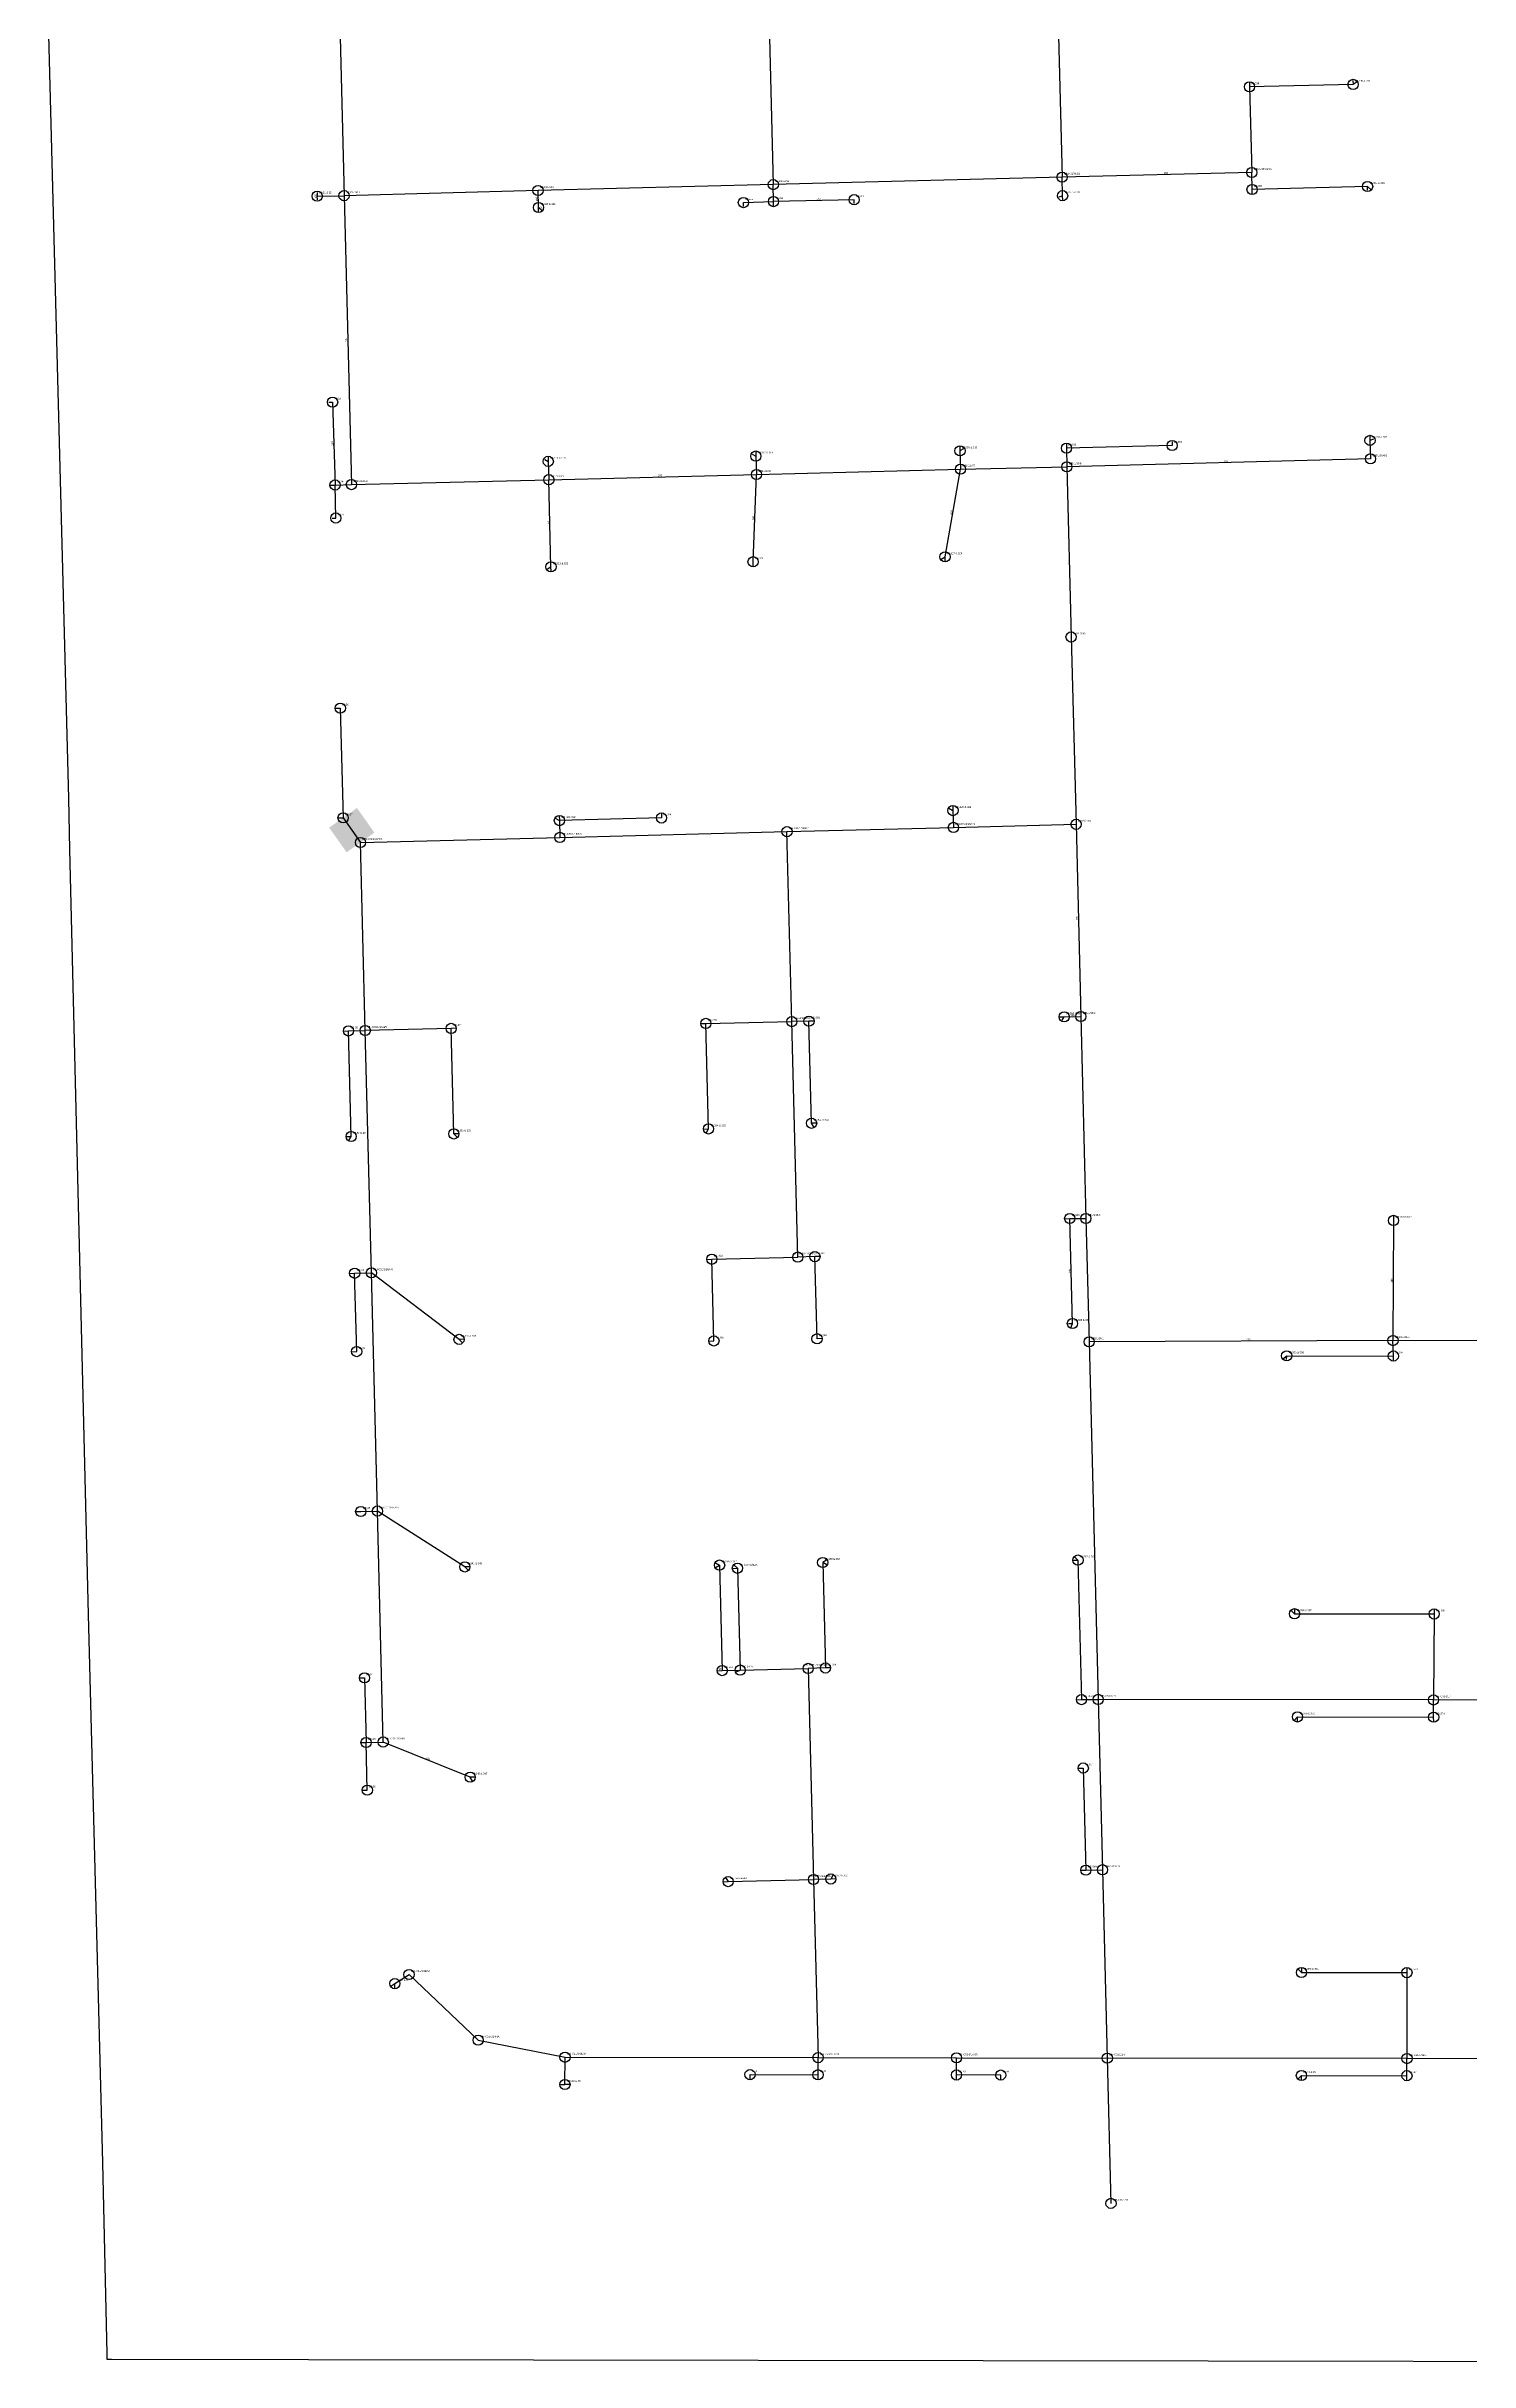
# Model space of a CAD drawing. Header units: inches. Extents: x 253462 to 255152, y 2692471 to 2694236.
# Drawn here: x 253832 to 254250, y 2692471 to 2693151 of the extents above; entities that cross this region are included whole.
import ezdxf
from ezdxf.enums import TextEntityAlignment as Align

# ---------------------------------------------------------------- set-up
doc = ezdxf.new("R2010")
doc.units = ezdxf.units.IN
doc.header["$MEASUREMENT"] = 0
doc.header["$PDMODE"] = 33
doc.header["$PDSIZE"] = 3
for name, color, linetype in [('GravityPipe', 105, 'Continuous'), ('HouseConnectionLine', 103, 'Continuous'), ('Manhole', 3, 'Continuous')]:
    doc.layers.add(name, color=color, linetype=linetype)
doc.layers.add('GravityPipeAnno', color=7, linetype='Continuous', true_color=0xf8de1e)
doc.layers.add('ManholeAnno', color=7, linetype='Continuous', true_color=0x06de36)
doc.layers.add('REPLACMENT DONE', color=7, linetype='Continuous', lineweight=30, true_color=0x48fefb)
doc.layers.add('SECTORS', color=7, linetype='Continuous', lineweight=30, true_color=0xf0f0f0)
doc.styles.add('Arial', font='arial.ttf')

msp = doc.modelspace()

# ---------------------------------------------------------------- linework, layer by layer
at = {"layer": 'GravityPipe'}
for p, q in [((254043.0963, 2693197.5563), (254045.3146, 2693110.7368)), ((253917.5574, 2693172.544), (253919.1909, 2693107.4831)), ((254128.8388, 2693166.099), (254130.148, 2693112.9291)), ((254215.654, 2693140.1743), (254185.2212, 2693139.4636)), ((254185.2212, 2693139.4636), (254185.8806, 2693114.305)), ((254185.8806, 2693114.305), (254130.148, 2693112.9291)), ((254185.983, 2693109.3135), (254185.8806, 2693114.305)), ((253911.2967, 2693108.4523), (253911.3246, 2693107.3526)), ((253911.3246, 2693107.3526), (253919.1909, 2693107.4831)), ((253911.3526, 2693106.2529), (253911.3246, 2693107.3526)), ((253976.1866, 2693108.9968), (253919.1909, 2693107.4831)), ((253919.1909, 2693107.4831), (253921.3577, 2693022.6277)), ((254045.3146, 2693110.7368), (253976.1866, 2693108.9968)), ((253976.3128, 2693103.9984), (253976.1866, 2693108.9968)), ((254130.148, 2693112.9291), (254045.3146, 2693110.7368)), ((254045.3844, 2693105.7493), (254045.3146, 2693110.7368)), ((254130.3161, 2693107.4829), (254130.148, 2693112.9291)), ((254219.9116, 2693110.1719), (254185.983, 2693109.3135)), ((253977.26, 2693103.0977), (253976.3129, 2693103.9985)), ((254036.5306, 2693105.4523), (254045.3844, 2693105.7493)), ((254069.076, 2693106.3088), (254045.3844, 2693105.7493)), ((253915.8305, 2693046.8257), (253916.5407, 2693022.5051)), ((254100.1626, 2693032.5424), (254100.3002, 2693027.1638)), ((254162.4922, 2693034.127), (254131.4582, 2693033.3412)), ((254131.4582, 2693033.3412), (254131.5431, 2693027.8311)), ((254220.6273, 2693035.6151), (254220.7663, 2693030.1766)), ((253979.2002, 2693029.4478), (253979.3835, 2693024.0682)), ((253979.3835, 2693024.0682), (254040.3657, 2693025.5799)), ((254039.3689, 2692999.9733), (254040.3657, 2693025.5799)), ((254040.1822, 2693031.0079), (254040.3657, 2693025.5799)), ((254040.3657, 2693025.5799), (254100.3002, 2693027.1638)), ((254095.7592, 2693001.4242), (254100.3002, 2693027.1638)), ((254100.3002, 2693027.1638), (254131.5431, 2693027.8311)), ((254220.7663, 2693030.1766), (254131.5431, 2693027.8311)), ((254131.5431, 2693027.8311), (254132.7956, 2692977.8647)), ((253916.5407, 2693022.5051), (253921.3577, 2693022.6277)), ((253916.7858, 2693012.8064), (253916.5407, 2693022.5051)), ((253921.3577, 2693022.6277), (253979.3835, 2693024.0682)), ((253979.9951, 2692998.4637), (253979.3835, 2693024.0682)), ((254132.7956, 2692977.8647), (254134.259, 2692922.84)), ((253916.6984, 2692956.9375), (253918.098, 2692956.973)), ((253918.098, 2692956.973), (253918.914, 2692924.754)), ((253917.5144, 2692924.7185), (253918.914, 2692924.754)), ((253918.914, 2692924.754), (253924.022, 2692917.51)), ((253981.2462, 2692924.612), (253982.476, 2692923.943)), ((253982.4405, 2692925.3426), (253982.476, 2692923.943)), ((254012.468, 2692924.703), (253982.476, 2692923.943)), ((253982.476, 2692923.943), (253982.605, 2692918.995)), ((254012.4325, 2692926.1026), (254012.468, 2692924.703)), ((254096.8712, 2692927.553), (254098.101, 2692926.884)), ((254098.0655, 2692928.2836), (254098.101, 2692926.884)), ((254098.101, 2692926.884), (254098.226, 2692921.928)), ((253924.022, 2692917.51), (253982.605, 2692918.995)), ((253925.423, 2692862.274), (253924.022, 2692917.51)), ((253982.605, 2692918.995), (254049.334, 2692920.686)), ((254049.334, 2692920.686), (254098.226, 2692921.928)), ((254050.748, 2692864.894), (254049.334, 2692920.686)), ((254098.226, 2692921.928), (254134.259, 2692922.84)), ((254134.259, 2692922.84), (254135.6607, 2692866.3829)), ((253919.1034, 2692862.1225), (253920.503, 2692862.158)), ((253920.503, 2692862.158), (253925.423, 2692862.274)), ((253921.297, 2692831.162), (253920.503, 2692862.158)), ((253950.665, 2692862.895), (253925.423, 2692862.274)), ((253927.227, 2692791.098), (253925.423, 2692862.274)), ((253952.0646, 2692862.9305), (253950.665, 2692862.895)), ((253951.451, 2692831.905), (253950.665, 2692862.895)), ((254024.1044, 2692864.3325), (254025.504, 2692864.368)), ((254025.504, 2692864.368), (254050.748, 2692864.894)), ((254026.289, 2692833.378), (254025.504, 2692864.368)), ((254055.796, 2692865.022), (254050.748, 2692864.894)), ((254052.502, 2692795.732), (254050.748, 2692864.894)), ((254057.1956, 2692865.0575), (254055.796, 2692865.022)), ((254056.556, 2692835.031), (254055.796, 2692865.022)), ((254130.8009, 2692866.3101), (254135.6607, 2692866.3829)), ((254135.6607, 2692866.3829), (254137.1399, 2692807.0748)), ((254057.9556, 2692835.0665), (254056.556, 2692835.031)), ((254057.2865, 2692833.8367), (254056.556, 2692835.031)), ((253919.8974, 2692831.1265), (253921.297, 2692831.162)), ((253920.628, 2692829.9322), (253921.297, 2692831.162)), ((253952.8506, 2692831.9405), (253951.451, 2692831.905)), ((253952.4657, 2692830.9404), (253951.451, 2692831.905)), ((254024.8894, 2692833.3425), (254026.289, 2692833.378)), ((254025.62, 2692832.1482), (254026.289, 2692833.378)), ((254132.4033, 2692807.0551), (254137.1399, 2692807.0748)), ((254133.1906, 2692776.2272), (254132.4033, 2692807.0551)), ((254137.1399, 2692807.0748), (254138.112, 2692770.828)), ((254227.5322, 2692806.4981), (254227.3847, 2692771.2117)), ((254025.8604, 2692795.0595), (254027.26, 2692795.095)), ((254027.26, 2692795.095), (254052.502, 2692795.732)), ((254027.868, 2692771.1), (254027.26, 2692795.095)), ((254057.536, 2692795.86), (254052.502, 2692795.732)), ((254058.9356, 2692795.8955), (254057.536, 2692795.86)), ((254058.161, 2692771.74), (254057.536, 2692795.86)), ((253920.9144, 2692790.9415), (253922.314, 2692790.977)), ((253922.314, 2692790.977), (253927.227, 2692791.098)), ((253922.905, 2692767.977), (253922.314, 2692790.977)), ((253929, 2692721.144), (253927.227, 2692791.098)), ((253952.98, 2692771.558), (253927.227, 2692791.098)), ((253921.5054, 2692767.9415), (253922.905, 2692767.977)), ((253954.3796, 2692771.5935), (253952.98, 2692771.558)), ((253953.9947, 2692770.5934), (253952.98, 2692771.558)), ((254026.4684, 2692771.0645), (254027.868, 2692771.1)), ((254059.5606, 2692771.7755), (254058.161, 2692771.74)), ((254227.3847, 2692771.2117), (254138.112, 2692770.828)), ((254138.112, 2692770.828), (254140.774, 2692665.812)), ((254196.1441, 2692766.7168), (254227.4874, 2692766.6707)), ((254263.4303, 2692771.1751), (254227.3847, 2692771.2117)), ((254227.4874, 2692766.6707), (254227.3847, 2692771.2117)), ((253922.7014, 2692720.9845), (253924.101, 2692721.02)), ((253924.101, 2692721.02), (253929, 2692721.144)), ((253930.72, 2692653.295), (253929, 2692721.144)), ((253954.674, 2692704.733), (253929, 2692721.144)), ((254028.3072, 2692705.934), (254029.537, 2692705.265)), ((254061.0213, 2692706.7615), (254059.827, 2692706.031)), ((254059.827, 2692706.031), (254060.613, 2692675.039)), ((254061.0568, 2692705.3619), (254059.827, 2692706.031)), ((254133.4304, 2692706.6995), (254134.83, 2692706.735)), ((254133.8153, 2692707.6995), (254134.83, 2692706.735)), ((254134.83, 2692706.735), (254135.875, 2692665.749)), ((253956.0736, 2692704.7685), (253954.674, 2692704.733)), ((253955.6887, 2692703.7684), (253954.674, 2692704.733)), ((254028.3427, 2692704.5345), (254029.537, 2692705.265)), ((254029.537, 2692705.265), (254030.324, 2692674.273)), ((254033.4764, 2692704.2989), (254034.776, 2692704.332)), ((254033.8337, 2692705.2276), (254034.776, 2692704.332)), ((254034.776, 2692704.332), (254035.606, 2692674.425)), ((254197.4797, 2692691.9606), (254198.468, 2692690.969)), ((254198.4703, 2692692.369), (254198.468, 2692690.969)), ((254239.4703, 2692692.302), (254239.468, 2692690.902)), ((254198.468, 2692690.969), (254239.468, 2692690.902)), ((254239.468, 2692690.902), (254239.297, 2692665.653)), ((253923.7914, 2692672.1115), (253925.191, 2692672.147)), ((253925.191, 2692672.147), (253925.672, 2692653.157)), ((254028.9244, 2692674.2375), (254030.324, 2692674.273)), ((254030.324, 2692674.273), (254035.606, 2692674.425)), ((254034.418, 2692673.8971), (254035.606, 2692674.425)), ((254035.606, 2692674.425), (254055.564, 2692674.913)), ((254060.613, 2692675.039), (254055.564, 2692674.913)), ((254055.564, 2692674.913), (254057.135, 2692612.932)), ((254062.0126, 2692675.0745), (254060.613, 2692675.039)), ((254134.4754, 2692665.7135), (254135.875, 2692665.749)), ((254135.875, 2692665.749), (254140.774, 2692665.812)), ((254239.297, 2692665.653), (254140.774, 2692665.812)), ((254140.774, 2692665.812), (254142.042, 2692615.787)), ((254321.07, 2692665.52), (254239.297, 2692665.653)), ((254239.333, 2692660.603), (254239.297, 2692665.653)), ((254198.3685, 2692659.6523), (254199.333, 2692660.667)), ((254199.3685, 2692659.2674), (254199.333, 2692660.667)), ((254199.333, 2692660.667), (254239.333, 2692660.603)), ((254239.3685, 2692659.2034), (254239.333, 2692660.603)), ((253924.2724, 2692653.1215), (253925.672, 2692653.157)), ((253925.672, 2692653.157), (253930.72, 2692653.295)), ((253926.027, 2692639.157), (253925.672, 2692653.157)), ((253956.24, 2692642.981), (253930.72, 2692653.295)), ((254134.9904, 2692645.6215), (254136.39, 2692645.657)), ((254136.39, 2692645.657), (254137.151, 2692615.663)), ((253924.6274, 2692639.1215), (253926.027, 2692639.157)), ((253957.6396, 2692643.0165), (253956.24, 2692642.981)), ((253956.9705, 2692641.7867), (253956.24, 2692642.981)), ((254030.6444, 2692612.2595), (254032.044, 2692612.295)), ((254031.3135, 2692613.4893), (254032.044, 2692612.295)), ((254032.044, 2692612.295), (254057.1355, 2692612.9324)), ((254062.184, 2692613.06), (254057.135, 2692612.932)), ((254057.1355, 2692612.9324), (254058.4624, 2692560.5887)), ((254062.8531, 2692614.2898), (254062.184, 2692613.06)), ((254063.5836, 2692613.0955), (254062.184, 2692613.06)), ((254135.7514, 2692615.6275), (254137.151, 2692615.663)), ((254137.151, 2692615.663), (254142.042, 2692615.787)), ((254142.042, 2692615.787), (254143.445, 2692560.451)), ((253934.0999, 2692582.3243), (253938.2843, 2692585.0027)), ((253938.284, 2692585.003), (253958.604, 2692565.739)), ((254199.5127, 2692586.6006), (254200.501, 2692585.609)), ((254200.5033, 2692587.009), (254200.501, 2692585.609)), ((254200.501, 2692585.609), (254231.479, 2692585.559)), ((254231.4813, 2692586.959), (254231.479, 2692585.559)), ((254231.479, 2692585.559), (254231.495, 2692560.309)), ((253932.921, 2692581.5691), (253934.1, 2692582.324)), ((253934.1643, 2692580.9255), (253934.1, 2692582.324)), ((253958.604, 2692565.739), (253984.113, 2692560.709)), ((253984.1, 2692552.709), (253984.113, 2692560.709)), ((253984.113, 2692560.709), (254058.462, 2692560.589)), ((254058.4474, 2692555.5637), (254058.4624, 2692560.5887)), ((254058.462, 2692560.589), (254099.127, 2692560.523)), ((254099.127, 2692560.523), (254143.445, 2692560.451)), ((254099.129, 2692555.5028), (254099.1276, 2692560.5228)), ((254143.445, 2692560.451), (254144.526, 2692517.786)), ((254231.495, 2692560.309), (254143.445, 2692560.451)), ((254231.483, 2692555.294), (254231.495, 2692560.309)), ((254281.514, 2692560.228), (254231.495, 2692560.309)), ((253982.7004, 2692552.6735), (253984.1, 2692552.709)), ((253985.4996, 2692552.7445), (253984.1, 2692552.709)), ((254038.4699, 2692555.5962), (254058.4474, 2692555.5637)), ((254038.5055, 2692554.1964), (254038.47, 2692555.596)), ((254058.4825, 2692554.1644), (254058.4474, 2692555.5637)), ((254099.1645, 2692554.1034), (254099.129, 2692555.503)), ((254112.129, 2692555.4818), (254099.129, 2692555.5028)), ((254112.1645, 2692554.0824), (254112.129, 2692555.4818)), ((254199.4855, 2692554.3556), (254200.477, 2692555.344)), ((254200.4747, 2692553.944), (254200.477, 2692555.344)), ((254200.477, 2692555.344), (254231.483, 2692555.294)), ((254231.4807, 2692553.894), (254231.483, 2692555.294))]:
    msp.add_line(p, q, dxfattribs=at)
at = {"layer": 'HouseConnectionLine'}
for p, q in [((254185.1879, 2693140.7632), (254185.2212, 2693139.4637)), ((254185.1879, 2693140.7632), (254185.2212, 2693139.4637)), ((254215.6254, 2693141.2739), (254215.6539, 2693140.1742)), ((254215.6254, 2693141.2739), (254215.6539, 2693140.1742)), ((254216.8559, 2693140.9104), (254215.6539, 2693140.1742)), ((254216.8559, 2693140.9104), (254215.6539, 2693140.1742)), ((254129.2443, 2693107.1663), (254130.3161, 2693107.4828)), ((254129.2443, 2693107.1663), (254130.3161, 2693107.4828)), ((254130.3493, 2693106.1834), (254130.3161, 2693107.4828)), ((254130.3493, 2693106.1834), (254130.3161, 2693107.4828)), ((254186.0161, 2693108.0137), (254185.9831, 2693109.3134)), ((254186.0161, 2693108.0137), (254185.9831, 2693109.3134)), ((254219.9396, 2693109.0723), (254219.9116, 2693110.172)), ((254220.8594, 2693109.2715), (254219.9116, 2693110.172)), ((254219.9396, 2693109.0723), (254219.9116, 2693110.172)), ((254220.8594, 2693109.2715), (254219.9116, 2693110.172)), ((253976.3458, 2693102.6987), (253976.3129, 2693103.9985)), ((253976.3458, 2693102.6987), (253976.3129, 2693103.9985)), ((254036.5584, 2693104.3527), (254036.5307, 2693105.4522)), ((254036.5584, 2693104.3527), (254036.5307, 2693105.4522)), ((254045.4175, 2693104.4497), (254045.3845, 2693105.7492)), ((254045.4175, 2693104.4497), (254045.3845, 2693105.7492)), ((254069.1039, 2693105.2091), (254069.0759, 2693106.3088)), ((254069.1039, 2693105.2091), (254069.0759, 2693106.3088)), ((253914.731, 2693046.7981), (253915.8305, 2693046.8258)), ((253914.731, 2693046.7981), (253915.8305, 2693046.8258)), ((254040.1492, 2693032.3075), (254040.1821, 2693031.008)), ((254040.1492, 2693032.3075), (254040.1821, 2693031.008)), ((254100.1295, 2693033.8419), (254100.1625, 2693032.5425)), ((254100.1295, 2693033.8419), (254100.1625, 2693032.5425)), ((254101.1669, 2693033.1566), (254100.1625, 2693032.5425)), ((254101.1669, 2693033.1566), (254100.1625, 2693032.5425)), ((254131.425, 2693034.6407), (254131.4583, 2693033.3413)), ((254131.425, 2693034.6407), (254131.4583, 2693033.3413)), ((254162.4643, 2693035.2266), (254162.4923, 2693034.1269)), ((254162.4643, 2693035.2266), (254162.4923, 2693034.1269)), ((254220.5942, 2693036.9147), (254220.6272, 2693035.615)), ((254220.5942, 2693036.9147), (254220.6272, 2693035.615)), ((254221.6992, 2693035.9318), (254220.6272, 2693035.615)), ((254221.6992, 2693035.9318), (254220.6272, 2693035.615)), ((253978.1658, 2693030.0103), (253979.2002, 2693029.4479)), ((253978.1658, 2693030.0103), (253979.2002, 2693029.4479)), ((253979.1672, 2693030.7473), (253979.2002, 2693029.4479)), ((253979.1672, 2693030.7473), (253979.2002, 2693029.4479)), ((254039.1478, 2693031.5704), (254040.1821, 2693031.008)), ((254039.1478, 2693031.5704), (254040.1821, 2693031.008)), ((253915.2412, 2693022.4724), (253916.5407, 2693022.5051)), ((253915.2412, 2693022.4724), (253916.5407, 2693022.5051)), ((253915.6863, 2693012.7782), (253916.7857, 2693012.8064)), ((253915.6863, 2693012.7782), (253916.7857, 2693012.8064)), ((253978.9909, 2692997.8492), (253979.995, 2692998.4636)), ((253978.9909, 2692997.8492), (253979.995, 2692998.4636)), ((253980.028, 2692997.1641), (253979.995, 2692998.4636)), ((253980.028, 2692997.1641), (253979.995, 2692998.4636)), ((254039.4021, 2692998.6723), (254039.3688, 2692999.9732)), ((254039.4021, 2692998.6723), (254039.3688, 2692999.9732)), ((254094.6782, 2693000.763), (254095.7592, 2693001.4241)), ((254094.6782, 2693000.763), (254095.7592, 2693001.4241)), ((254095.7927, 2693000.1104), (254095.7592, 2693001.4241)), ((254095.7927, 2693000.1104), (254095.7592, 2693001.4241)), ((254129.5019, 2692866.2606), (254130.8008, 2692866.31)), ((254129.5019, 2692866.2606), (254130.8008, 2692866.31)), ((254130.1535, 2692865.2961), (254130.8008, 2692866.31)), ((254130.1535, 2692865.2961), (254130.8008, 2692866.31)), ((254227.5344, 2692807.7982), (254227.5322, 2692806.4982)), ((254227.5344, 2692807.7982), (254227.5322, 2692806.4982)), ((254131.104, 2692807.0056), (254132.4032, 2692807.055)), ((254131.104, 2692807.0056), (254132.4032, 2692807.055)), ((254132.0911, 2692776.199), (254133.1905, 2692776.2272)), ((254132.0911, 2692776.199), (254133.1905, 2692776.2272)), ((254132.7499, 2692774.9537), (254133.1905, 2692776.2272)), ((254132.7499, 2692774.9537), (254133.1905, 2692776.2272)), ((254194.9864, 2692765.8613), (254196.1442, 2692766.7168)), ((254194.9864, 2692765.8613), (254196.1442, 2692766.7168)), ((254196.1422, 2692765.6168), (254196.1442, 2692766.7168)), ((254196.1422, 2692765.6168), (254196.1442, 2692766.7168)), ((254227.4853, 2692765.3707), (254227.4875, 2692766.6707)), ((254227.4853, 2692765.3707), (254227.4875, 2692766.6707))]:
    msp.add_line(p, q, dxfattribs=at)
at = {"layer": 'Manhole'}
for p in [(254185.2212, 2693139.4636), (254215.654, 2693140.1743), (254130.148, 2693112.9291), (254185.8806, 2693114.305), (253911.3246, 2693107.3526), (253919.1909, 2693107.4831), (253976.1866, 2693108.9968), (254036.5306, 2693105.4523), (254045.3146, 2693110.7368), (254045.3844, 2693105.7493), (254069.076, 2693106.3088), (254130.3161, 2693107.4829), (254185.983, 2693109.3135), (254219.9116, 2693110.1719), (253976.3128, 2693103.9984), (253915.8305, 2693046.8257), (254040.1822, 2693031.0079), (254100.1626, 2693032.5424), (254131.4582, 2693033.3412), (254162.4922, 2693034.127), (254220.6273, 2693035.6151), (253979.2002, 2693029.4478), (253979.3835, 2693024.0682), (254040.3657, 2693025.5799), (254100.3002, 2693027.1638), (254131.5431, 2693027.8311), (254220.7663, 2693030.1766), (253916.5407, 2693022.5051), (253921.3577, 2693022.6277), (253916.7858, 2693012.8064), (253979.9951, 2692998.4637), (254039.3689, 2692999.9733), (254095.7592, 2693001.4242), (254132.7956, 2692977.8647), (253918.098, 2692956.973), (253918.914, 2692924.754), (253982.476, 2692923.943), (254012.468, 2692924.703), (254098.101, 2692926.884), (254098.226, 2692921.928), (254134.259, 2692922.84), (253924.022, 2692917.51), (253982.605, 2692918.995), (254049.334, 2692920.686), (253920.503, 2692862.158), (253925.423, 2692862.274), (253950.665, 2692862.895), (254025.504, 2692864.368), (254050.748, 2692864.894), (254055.796, 2692865.022), (254130.8009, 2692866.3101), (254135.6607, 2692866.3829), (254026.289, 2692833.378), (254056.556, 2692835.031), (253921.297, 2692831.162), (253951.451, 2692831.905), (254132.4033, 2692807.0551), (254137.1399, 2692807.0748), (254227.5322, 2692806.4981), (254027.26, 2692795.095), (254052.502, 2692795.732), (254057.536, 2692795.86), (253922.314, 2692790.977), (253927.227, 2692791.098), (254133.1906, 2692776.2272), (253922.905, 2692767.977), (253952.98, 2692771.558), (254027.868, 2692771.1), (254058.161, 2692771.74), (254138.112, 2692770.828), (254196.1441, 2692766.7168), (254227.3847, 2692771.2117), (254227.4874, 2692766.6707), (253924.101, 2692721.02), (253929, 2692721.144), (253954.674, 2692704.733), (254029.537, 2692705.265), (254034.776, 2692704.332), (254059.827, 2692706.031), (254134.83, 2692706.735), (254198.468, 2692690.969), (254239.468, 2692690.902), (253925.191, 2692672.147), (254030.324, 2692674.273), (254035.606, 2692674.425), (254055.564, 2692674.913), (254060.613, 2692675.039), (254135.875, 2692665.749), (254140.774, 2692665.812), (254239.297, 2692665.653), (254199.333, 2692660.667), (254239.333, 2692660.603), (253925.672, 2692653.157), (253930.72, 2692653.295), (253956.24, 2692642.981), (254136.39, 2692645.657), (253926.027, 2692639.157), (254137.151, 2692615.663), (254142.042, 2692615.787), (254032.044, 2692612.295), (254057.135, 2692612.932), (254062.184, 2692613.06), (253934.1, 2692582.324), (253938.284, 2692585.003), (254200.501, 2692585.609), (254231.479, 2692585.559), (253958.604, 2692565.739), (253984.113, 2692560.709), (254038.47, 2692555.596), (254058.447, 2692555.564), (254058.462, 2692560.589), (254099.127, 2692560.523), (254099.129, 2692555.503), (254112.129, 2692555.482), (254143.445, 2692560.451), (254200.477, 2692555.344), (254231.483, 2692555.294), (254231.495, 2692560.309), (253984.1, 2692552.709), (254144.526, 2692517.786)]:
    msp.add_point(p, dxfattribs=at)
at = {"layer": 'REPLACMENT DONE', "const_width": 10}
msp.add_lwpolyline([(253918.914, 2692924.754), (253924.022, 2692917.51)], dxfattribs=at)
at = {"layer": 'SECTORS'}
msp.add_polyline3d([(254293.6042, 2692471.2864, 0), (254173.0361, 2692471.4241, 0), (253908.7432, 2692471.8006, 0), (253850.9009, 2692471.9164, 0), (253849.6303, 2692471.9036, 0), (253849.577, 2692473.6267, 0), (253848.3427, 2692529.6846, 0), (253844.0893, 2692690.7894, 0), (253838.6655, 2692915.4805, 0), (253838.305, 2692930.413, 0), (253831.7124, 2693184.7092, 0)], dxfattribs=at)

# ---------------------------------------------------------------- texts
at = {"layer": 'GravityPipeAnno', "style": 'Arial'}
for s, rotation, p in [('160', 1.41296074, (254160.6922, 2693113.7042)), ('150', 91.45408048, (253911.30355, 2693107.35205)), ('160', 91.44485296, (253976.22865, 2693106.4971)), ('160', 1.35373009, (254058.6717, 2693106.08415)), ('150', -43.56572912, (253976.81295, 2693103.5519)), ('225', 91.46319301, (253920.25325, 2693065.05485)), ('160', 91.67289316, (253916.16455, 2693034.6648)), ('280', 1.42207287, (254012.0289, 2693024.8991)), ('160', 1.5087546, (254178.30965, 2693029.08155)), ('160', 91.3672902, (253979.6683, 2693011.26545)), ('160', 87.77077717, (254039.84625, 2693012.7774)), ('160', 79.99598018, (254098.009, 2693014.29765)), ('300', 91.42662895, (254134.91985, 2692895.3072)), ('160', 0.86142292, (254133.2305, 2692866.36755)), ('160', 91.46307668, (254132.77595, 2692791.6406)), ('160', 89.76301592, (254227.4374, 2692788.855)), ('225', 0.2461183, (254184.89425, 2692771.0501)), ('160', 1.45408048, (254029.93215, 2692674.30215)), ('160', -22.00705793, (253943.7322, 2692648.05875))]:
    msp.add_text(s, height=0.534759, rotation=rotation, dxfattribs=at).set_placement(p, align=Align.BOTTOM_CENTER)
at = {"layer": 'ManholeAnno', "color": 84, "true_color": 0x38a800, "style": 'Arial'}
for s, height, p in [('IC-299', 0.534759, (254186.9545, 2693140.0661)), ('IC-295 & 297', 0.5347593, (254218.4973, 2693140.7768)), ('C31/1/16/13/1', 0.5347593, (254133.1175, 2693113.5316)), ('C31/1/16/13/1/1', 0.5347593, (254189.1643, 2693114.9075)), ('IC-21 & 22', 0.534759, (253913.74885, 2693107.9551)), ('C31/1/16/11', 0.5347593, (253921.8254, 2693108.0856)), ('C31/1/16/12', 0.5347593, (253978.8419, 2693109.5993)), ('IC-315', 0.534759, (254038.2639, 2693106.0548)), ('C31/1/16/13', 0.5347593, (254047.9699, 2693111.3393)), ('IC-313', 0.534759, (254047.1177, 2693106.3518)), ('IC-311', 0.534759, (254070.7885, 2693106.9113)), ('IC-307 & 309', 0.5347593, (254133.1594, 2693108.0854)), ('IC-305', 0.534759, (254187.7163, 2693109.916)), ('IC-301 & 303', 0.5347593, (254222.7549, 2693110.7744)), ('IC-317 & 319', 0.5347593, (253979.1561, 2693104.6009)), ('IC-23', 0.534759, (253917.3543, 2693047.4282)), ('IC-312 & 314', 0.5347593, (254043.0255, 2693031.6104)), ('IC-306 & 310', 0.5347593, (254103.0059, 2693033.1449)), ('IC-306', 0.534759, (254133.1915, 2693033.9437)), ('IC-304', 0.534759, (254164.2255, 2693034.7295)), ('IC-300 & 302', 0.5347593, (254223.4706, 2693036.2176)), ('IC-316 & 318', 0.5347593, (253982.0435, 2693030.0503)), ('C31/1/16/9', 0.534759, (253981.8293, 2693024.6707)), ('C31/1/16/8', 0.534759, (254042.8115, 2693026.1824)), ('C31/1/16/7', 0.534759, (254102.746, 2693027.7663)), ('C31/1/16/6', 0.534759, (254133.9889, 2693028.4336)), ('C31/1/16/6/1', 0.5347593, (254223.5263, 2693030.7791)), ('IC-24', 0.534759, (253918.0645, 2693023.1076)), ('C31/1/16/10', 0.5347593, (253924.013, 2693023.2302)), ('IC-25', 0.534759, (253918.3096, 2693013.4089)), ('IC-321 & 323', 0.5347593, (253982.8384, 2692999.0662)), ('IC-325', 0.534759, (254041.1022, 2693000.5758)), ('IC-327 & 329', 0.5347593, (254098.6025, 2693002.0267)), ('C31/1/16/5', 0.534759, (254135.2414, 2692978.4672)), ('IC-26', 0.534759, (253919.6218, 2692957.5755)), ('CC-27', 0.534759, (253920.6052, 2692925.3565)), ('CC-320-322', 0.534759, (253985.13075, 2692924.5455)), ('IC-324', 0.534759, (254014.2013, 2692925.3055)), ('CC-326 & 328', 0.5347593, (254101.1117, 2692927.4865)), ('MH-C31/1/16/4/1', 0.5347593, (254101.69735, 2692922.5305)), ('C31/1/16/4', 0.534759, (254136.7048, 2692923.4425)), ('MH-C31/1/16/4/4', 0.5347593, (253927.49335, 2692918.1125)), ('MH-C31/1/16/4/3', 0.5347593, (253986.07635, 2692919.5975)), ('MH-C31/1/16/4/2', 0.5347593, (254052.80535, 2692921.2885)), ('CC-28', 0.534759, (253922.1942, 2692862.7605)), ('MH-C31/1/16/4/5', 0.5347593, (253928.89435, 2692862.8765)), ('CC-331', 0.534759, (253952.5657, 2692863.4975)), ('CC-330', 0.534759, (254027.4047, 2692864.9705)), ('MH-C31/1/16/2/1', 0.5347593, (254053.5297, 2692865.4965)), ('CC-368', 0.534759, (254057.6967, 2692865.6245)), ('IC-365 & 367', 0.5347593, (254133.6442, 2692866.9126)), ('C31/1/16/3', 0.534759, (254138.1065, 2692866.9854)), ('IC-334 & 332', 0.5347593, (254029.1323, 2692833.9805)), ('IC-364 & 366', 0.5347593, (254059.3993, 2692835.6335)), ('IC-30 & 29', 0.534759, (253923.72125, 2692831.7645)), ('IC-335 & 333', 0.5347593, (253954.2943, 2692832.5075)), ('IC-363', 0.534759, (254134.1366, 2692807.6576)), ('C31/1/16/2', 0.534759, (254139.5857, 2692807.6773)), ('C31/1/16/1/1/1', 0.5347593, (254230.6064, 2692807.1006)), ('CC-336', 0.534759, (254029.1607, 2692795.6975)), ('MH-C-31/1/16/4/2/2', 0.5347593, (254054.83005, 2692796.3345)), ('IC-362', 0.534759, (254059.2693, 2692796.4625)), ('CC-31', 0.534759, (253924.0052, 2692791.5795)), ('MH-C31/1/16/4/6', 0.5347593, (253930.69835, 2692791.7005)), ('IC-359 & 361', 0.5347593, (254136.0339, 2692776.8297)), ('IC-32', 0.534759, (253924.4288, 2692768.5795)), ('IC-337 & 339', 0.5347593, (253955.8233, 2692772.1605)), ('IC-338', 0.534759, (254029.6013, 2692771.7025)), ('IC-360', 0.534759, (254059.8943, 2692772.3425)), ('C31/1/16/1', 0.534759, (254140.5578, 2692771.4305)), ('IC-386 & 388', 0.5347593, (254198.9874, 2692767.3193)), ('C31/1/16/1/1', 0.5347593, (254230.1447, 2692771.8142)), ('IC-390', 0.534759, (254229.2207, 2692767.2732)), ('CC-33', 0.534759, (253925.7922, 2692721.6225)), ('MH-C31/1/16/4/7', 0.5347593, (253932.47135, 2692721.7465)), ('IC-341 & 343', 0.5347593, (253957.5173, 2692705.3355)), ('IC-340 & 342', 0.5347593, (254032.3803, 2692705.8675)), ('IC -340A&342A', 0.5347593, (254038.0588, 2692704.9345)), ('IC-358 & 356', 0.5347593, (254062.6703, 2692706.6335)), ('IC-357 & 355', 0.5347593, (254137.6733, 2692707.3375)), ('IC-385 & 387', 0.5347593, (254201.3113, 2692691.5715)), ('CC-389', 0.534759, (254241.3687, 2692691.5045)), ('IC-34', 0.534759, (253926.7148, 2692672.7495)), ('CC-344', 0.534759, (254032.2247, 2692674.8755)), ('CC 344A', 0.534759, (254037.758, 2692675.0275)), ('MH-C31/1/14/2A/2', 0.5347593, (254058.07465, 2692675.5155)), ('CC-354', 0.534759, (254062.5137, 2692675.6415)), ('CC-353', 0.534759, (254137.7757, 2692666.3515)), ('MH-C31/1/16', 0.5347593, (254143.61695, 2692666.4145)), ('MH-C31/1/17', 0.5347593, (254242.13995, 2692666.2555)), ('IC-370 & 372', 0.5347593, (254202.1763, 2692661.2695)), ('CC-374', 0.534759, (254241.2337, 2692661.2055)), ('CC-35', 0.534759, (253927.3632, 2692653.7595)), ('MH-C31/1/16/4/8', 0.5347593, (253934.19135, 2692653.8975)), ('IC-345 & 347', 0.5347593, (253959.0833, 2692643.5835)), ('IC-351', 0.534759, (254138.1233, 2692646.2595)), ('IC-36', 0.534759, (253927.5508, 2692639.7595)), ('MH-C31/1/15', 0.5347593, (254144.88495, 2692616.3895)), ('CC- 346 &348', 0.5347593, (254035.0547, 2692612.8975)), ('MH-C31/1/14/2A/1', 0.5347593, (254059.64565, 2692613.5345)), ('IC-352 & 350', 0.5347593, (254065.0273, 2692613.6625)), ('CC-349', 0.534759, (254139.0517, 2692616.2655)), ('IC-37 & 37', 0.534759, (253936.52425, 2692582.9265)), ('MH-C31/1/14/5A', 0.5347593, (253941.7132, 2692585.6055)), ('IC-369 & 371', 0.5347593, (254203.3443, 2692586.2115)), ('CC-373', 0.534759, (254233.3797, 2692586.1615)), ('MH-C31/1/14/4A', 0.5347593, (253962.0332, 2692566.3415)), ('MH-C31/1/14/3A', 0.5347593, (253987.5422, 2692561.3115)), ('IC-41', 0.534759, (254039.9938, 2692556.1985)), ('IC-42', 0.534759, (254059.9708, 2692556.1665)), ('MH-C31/1/14/2A', 0.5347593, (254061.8912, 2692561.1915)), ('CC-43', 0.534759, (254100.8202, 2692556.1055)), ('MH-C31/1/14/1A', 0.5347593, (254102.5562, 2692561.1255)), ('IC-44', 0.534759, (254113.6528, 2692556.0845)), ('MH-C31/1/14', 0.5347593, (254146.28795, 2692561.0535)), ('IC-45 & 46', 0.534759, (254202.90125, 2692555.9465)), ('CC-47', 0.534759, (254233.1742, 2692555.8965)), ('MH-C31/1/14/1', 0.5347593, (254234.65215, 2692560.9115)), ('CC-39 & 40', 0.534759, (253986.69165, 2692553.3115)), ('MH-C31/1/13', 0.5347593, (254147.36895, 2692518.3885))]:
    msp.add_text(s, height=height, dxfattribs=at).set_placement(p, align=Align.BOTTOM_CENTER)

doc.saveas('drawing.dxf')
